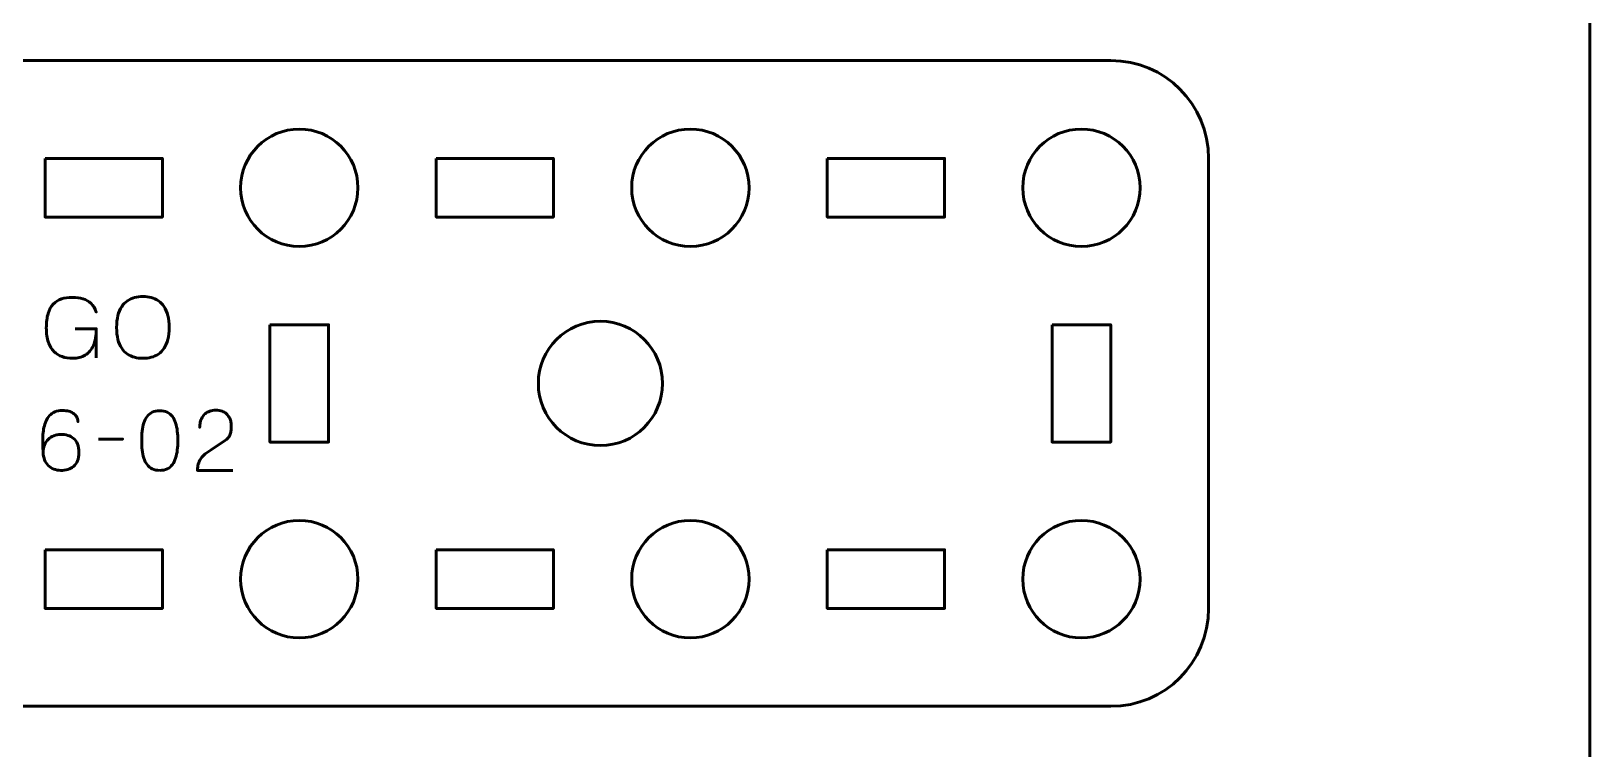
# Model space of a CAD drawing. Header units: centimetres. Extents: x -18.1 to -2.9, y -25.3 to -4.3.
# Drawn here: x -10.87 to -2.9, y -20.72 to -17.05 of the extents above; entities that cross this region are included whole.
import ezdxf

# ---------------------------------------------------------------- set-up
doc = ezdxf.new("R2010")
doc.units = ezdxf.units.CM
doc.header["$MEASUREMENT"] = 0
doc.layers.add('Layer 1', color=7, linetype='Continuous')

msp = doc.modelspace()

# ---------------------------------------------------------------- linework, layer by layer
at = {"layer": 'Layer 1', "color": 22, "lineweight": 53}
msp.add_open_spline([(-18.10003, -24.8499), (-18.10003, -24.8499), (-18.10003, -4.84994), (-18.10003, -4.84994), (-18.10003, -4.84994), (-18.10003, -4.57297), (-17.87694, -4.34998), (-17.59994, -4.34998), (-17.59994, -4.34998), (-17.59994, -4.34998), (-3.40007, -4.34998), (-3.40007, -4.34998), (-3.40007, -4.34998), (-3.12293, -4.34998), (-2.89997, -4.57297), (-2.89997, -4.84994), (-2.89997, -4.84994), (-2.89997, -4.84994), (-2.89997, -24.8499), (-2.89997, -24.8499), (-2.89997, -24.8499), (-2.89997, -25.1269), (-3.12293, -25.34999), (-3.40007, -25.34999), (-3.40007, -25.34999), (-3.40007, -25.34999), (-17.59994, -25.34999), (-17.59994, -25.34999), (-17.59994, -25.34999), (-17.87694, -25.34999), (-18.10003, -25.1269), (-18.10003, -24.8499)], degree=3, knots=[0, 0, 0, 0, 0.125, 0.125, 0.125, 0.125, 0.25, 0.25, 0.25, 0.25, 0.375, 0.375, 0.375, 0.375, 0.5, 0.5, 0.5, 0.5, 0.625, 0.625, 0.625, 0.625, 0.75, 0.75, 0.75, 0.75, 0.875, 0.875, 0.875, 0.875, 1, 1, 1, 1], dxfattribs=at)
at = {"layer": 'Layer 1', "color": 2, "lineweight": 53}
msp.add_open_spline([(-15.64991, -17.19996), (-15.64991, -17.19996), (-5.34995, -17.19996), (-5.34995, -17.19996), (-5.34995, -17.19996), (-5.07298, -17.19996), (-4.84999, -17.42306), (-4.84999, -17.70006), (-4.84999, -17.70006), (-4.84999, -17.70006), (-4.84999, -19.99998), (-4.84999, -19.99998), (-4.84999, -19.99998), (-4.84999, -20.27699), (-5.07298, -20.49994), (-5.34995, -20.49994), (-5.34995, -20.49994), (-5.34995, -20.49994), (-15.64991, -20.49994), (-15.64991, -20.49994), (-15.64991, -20.49994), (-15.9269, -20.49994), (-16.14999, -20.27699), (-16.14999, -19.99998), (-16.14999, -19.99998), (-16.14999, -19.99998), (-16.14999, -17.70006), (-16.14999, -17.70006), (-16.14999, -17.70006), (-16.14999, -17.42306), (-15.9269, -17.19996), (-15.64991, -17.19996)], degree=3, knots=[0, 0, 0, 0, 0.125, 0.125, 0.125, 0.125, 0.25, 0.25, 0.25, 0.25, 0.375, 0.375, 0.375, 0.375, 0.5, 0.5, 0.5, 0.5, 0.625, 0.625, 0.625, 0.625, 0.75, 0.75, 0.75, 0.75, 0.875, 0.875, 0.875, 0.875, 1, 1, 1, 1], dxfattribs=at)
at = {"layer": 'Layer 1', "color": 250, "lineweight": 53}
for points in [[(-9.19999, -17.84999), (-9.19999, -18.01576), (-9.33431, -18.14999), (-9.49998, -18.14999), (-9.49998, -18.14999), (-9.66561, -18.14999), (-9.79998, -18.01576), (-9.79998, -17.84999), (-9.79998, -17.84999), (-9.79998, -17.68433), (-9.66561, -17.54999), (-9.49998, -17.54999), (-9.49998, -17.54999), (-9.33431, -17.54999), (-9.19999, -17.68433), (-9.19999, -17.84999)], [(-7.20002, -17.84999), (-7.20002, -18.01576), (-7.33425, -18.14999), (-7.50002, -18.14999), (-7.50002, -18.14999), (-7.66569, -18.14999), (-7.80002, -18.01576), (-7.80002, -17.84999), (-7.80002, -17.84999), (-7.80002, -17.68433), (-7.66569, -17.54999), (-7.50002, -17.54999), (-7.50002, -17.54999), (-7.33425, -17.54999), (-7.20002, -17.68433), (-7.20002, -17.84999)], [(-5.20002, -17.84999), (-5.20002, -18.01576), (-5.33425, -18.14999), (-5.50002, -18.14999), (-5.50002, -18.14999), (-5.66569, -18.14999), (-5.80002, -18.01576), (-5.80002, -17.84999), (-5.80002, -17.84999), (-5.80002, -17.68433), (-5.66569, -17.54999), (-5.50002, -17.54999), (-5.50002, -17.54999), (-5.33425, -17.54999), (-5.20002, -17.68433), (-5.20002, -17.84999)], [(-10.8, -17.70006), (-10.8, -17.70006), (-10.2, -17.70006), (-10.2, -17.70006), (-10.2, -17.70006), (-10.2, -17.70006), (-10.2, -18.00006), (-10.2, -18.00006), (-10.2, -18.00006), (-10.2, -18.00006), (-10.8, -18.00006), (-10.8, -18.00006), (-10.8, -18.00006), (-10.8, -18.00006), (-10.8, -17.70006), (-10.8, -17.70006)], [(-8.79994, -17.70006), (-8.79994, -17.70006), (-8.19993, -17.70006), (-8.19993, -17.70006), (-8.19993, -17.70006), (-8.19993, -17.70006), (-8.19993, -18.00006), (-8.19993, -18.00006), (-8.19993, -18.00006), (-8.19993, -18.00006), (-8.79994, -18.00006), (-8.79994, -18.00006), (-8.79994, -18.00006), (-8.79994, -18.00006), (-8.79994, -17.70006), (-8.79994, -17.70006)], [(-6.79994, -17.70006), (-6.79994, -17.70006), (-6.19993, -17.70006), (-6.19993, -17.70006), (-6.19993, -17.70006), (-6.19993, -17.70006), (-6.19993, -18.00006), (-6.19993, -18.00006), (-6.19993, -18.00006), (-6.19993, -18.00006), (-6.79994, -18.00006), (-6.79994, -18.00006), (-6.79994, -18.00006), (-6.79994, -18.00006), (-6.79994, -17.70006), (-6.79994, -17.70006)], [(-9.65005, -18.55001), (-9.65005, -18.55001), (-9.35005, -18.55001), (-9.35005, -18.55001), (-9.35005, -18.55001), (-9.35005, -18.55001), (-9.35005, -19.15), (-9.35005, -19.15), (-9.35005, -19.15), (-9.35005, -19.15), (-9.65005, -19.15), (-9.65005, -19.15), (-9.65005, -19.15), (-9.65005, -19.15), (-9.65005, -18.55001), (-9.65005, -18.55001)], [(-7.95997, -18.53245), (-7.78465, -18.53245), (-7.64247, -18.67463), (-7.64247, -18.84995), (-7.64247, -18.84995), (-7.64247, -19.02527), (-7.78465, -19.16745), (-7.95997, -19.16745), (-7.95997, -19.16745), (-8.13529, -19.16745), (-8.27747, -19.02527), (-8.27747, -18.84995), (-8.27747, -18.84995), (-8.27747, -18.67463), (-8.13529, -18.53245), (-7.95997, -18.53245)], [(-5.64998, -18.55001), (-5.64998, -18.55001), (-5.34998, -18.55001), (-5.34998, -18.55001), (-5.34998, -18.55001), (-5.34998, -18.55001), (-5.34998, -19.15), (-5.34998, -19.15), (-5.34998, -19.15), (-5.34998, -19.15), (-5.64998, -19.15), (-5.64998, -19.15), (-5.64998, -19.15), (-5.64998, -19.15), (-5.64998, -18.55001), (-5.64998, -18.55001)], [(-9.19999, -19.85005), (-9.19999, -20.01568), (-9.33431, -20.15006), (-9.49998, -20.15006), (-9.49998, -20.15006), (-9.66561, -20.15006), (-9.79998, -20.01568), (-9.79998, -19.85005), (-9.79998, -19.85005), (-9.79998, -19.68428), (-9.66561, -19.55005), (-9.49998, -19.55005), (-9.49998, -19.55005), (-9.33431, -19.55005), (-9.19999, -19.68428), (-9.19999, -19.85005)], [(-7.20002, -19.85005), (-7.20002, -20.01568), (-7.33425, -20.15006), (-7.50002, -20.15006), (-7.50002, -20.15006), (-7.66569, -20.15006), (-7.80002, -20.01568), (-7.80002, -19.85005), (-7.80002, -19.85005), (-7.80002, -19.68428), (-7.66569, -19.55005), (-7.50002, -19.55005), (-7.50002, -19.55005), (-7.33425, -19.55005), (-7.20002, -19.68428), (-7.20002, -19.85005)], [(-5.20002, -19.85005), (-5.20002, -20.01568), (-5.33425, -20.15006), (-5.50002, -20.15006), (-5.50002, -20.15006), (-5.66569, -20.15006), (-5.80002, -20.01568), (-5.80002, -19.85005), (-5.80002, -19.85005), (-5.80002, -19.68428), (-5.66569, -19.55005), (-5.50002, -19.55005), (-5.50002, -19.55005), (-5.33425, -19.55005), (-5.20002, -19.68428), (-5.20002, -19.85005)], [(-10.8, -19.69998), (-10.8, -19.69998), (-10.2, -19.69998), (-10.2, -19.69998), (-10.2, -19.69998), (-10.2, -19.69998), (-10.2, -19.99998), (-10.2, -19.99998), (-10.2, -19.99998), (-10.2, -19.99998), (-10.8, -19.99998), (-10.8, -19.99998), (-10.8, -19.99998), (-10.8, -19.99998), (-10.8, -19.69998), (-10.8, -19.69998)], [(-8.79994, -19.69998), (-8.79994, -19.69998), (-8.19993, -19.69998), (-8.19993, -19.69998), (-8.19993, -19.69998), (-8.19993, -19.69998), (-8.19993, -19.99998), (-8.19993, -19.99998), (-8.19993, -19.99998), (-8.19993, -19.99998), (-8.79994, -19.99998), (-8.79994, -19.99998), (-8.79994, -19.99998), (-8.79994, -19.99998), (-8.79994, -19.69998), (-8.79994, -19.69998)], [(-6.79994, -19.69998), (-6.79994, -19.69998), (-6.19993, -19.69998), (-6.19993, -19.69998), (-6.19993, -19.69998), (-6.19993, -19.69998), (-6.19993, -19.99998), (-6.19993, -19.99998), (-6.19993, -19.99998), (-6.19993, -19.99998), (-6.79994, -19.99998), (-6.79994, -19.99998), (-6.79994, -19.99998), (-6.79994, -19.99998), (-6.79994, -19.69998), (-6.79994, -19.69998)]]:
    msp.add_open_spline(points, degree=3, knots=[0, 0, 0, 0, 0.25, 0.25, 0.25, 0.25, 0.5, 0.5, 0.5, 0.5, 0.75, 0.75, 0.75, 0.75, 1, 1, 1, 1], dxfattribs=at)
at = {"layer": 'Layer 1', "color": 30, "lineweight": 53}
for points, knots in [([(-10.64689, -18.57079), (-10.64689, -18.57079), (-10.5381, -18.57079), (-10.5381, -18.57079), (-10.5381, -18.57079), (-10.53824, -18.60544), (-10.54318, -18.63387), (-10.55306, -18.65602), (-10.55306, -18.65602), (-10.56293, -18.67825), (-10.5769, -18.69462), (-10.59511, -18.70527), (-10.59511, -18.70527), (-10.61331, -18.71586), (-10.6349, -18.72115), (-10.66002, -18.72108), (-10.66002, -18.72108), (-10.67886, -18.72115), (-10.69635, -18.71854), (-10.71251, -18.7131), (-10.71251, -18.7131), (-10.72867, -18.70774), (-10.74285, -18.69899), (-10.75499, -18.68693), (-10.75499, -18.68693), (-10.76712, -18.67486), (-10.77665, -18.65892), (-10.78342, -18.63909), (-10.78342, -18.63909), (-10.79019, -18.61927), (-10.79365, -18.59492), (-10.79379, -18.56614), (-10.79379, -18.56614), (-10.79372, -18.53721), (-10.79069, -18.5128), (-10.78469, -18.49276), (-10.78469, -18.49276), (-10.77862, -18.47279), (-10.76987, -18.45671), (-10.7583, -18.4445), (-10.7583, -18.4445), (-10.7468, -18.43237), (-10.73276, -18.42355), (-10.71625, -18.41804), (-10.71625, -18.41804), (-10.69974, -18.41254), (-10.68104, -18.40986), (-10.66002, -18.40993), (-10.66002, -18.40993), (-10.64005, -18.40986), (-10.62213, -18.41233), (-10.60618, -18.41734), (-10.60618, -18.41734), (-10.59024, -18.42235), (-10.57655, -18.43039), (-10.56512, -18.44147), (-10.56512, -18.44147), (-10.55362, -18.45254), (-10.54466, -18.46715), (-10.5381, -18.48528), (-10.5381, -18.48528), (-10.54466, -18.46715), (-10.55362, -18.45254), (-10.56512, -18.44147), (-10.56512, -18.44147), (-10.57655, -18.43039), (-10.59024, -18.42235), (-10.60618, -18.41734), (-10.60618, -18.41734), (-10.62213, -18.41233), (-10.64005, -18.40986), (-10.66002, -18.40993), (-10.66002, -18.40993), (-10.68104, -18.40986), (-10.69974, -18.41254), (-10.71625, -18.41804), (-10.71625, -18.41804), (-10.73276, -18.42355), (-10.7468, -18.43237), (-10.7583, -18.4445), (-10.7583, -18.4445), (-10.76987, -18.45671), (-10.77862, -18.47279), (-10.78469, -18.49276), (-10.78469, -18.49276), (-10.79069, -18.5128), (-10.79372, -18.53721), (-10.79379, -18.56614), (-10.79379, -18.56614), (-10.79365, -18.59492), (-10.79019, -18.61927), (-10.78342, -18.63909), (-10.78342, -18.63909), (-10.77665, -18.65892), (-10.76712, -18.67486), (-10.75499, -18.68693), (-10.75499, -18.68693), (-10.74285, -18.69899), (-10.72867, -18.70774), (-10.71251, -18.7131), (-10.71251, -18.7131), (-10.69635, -18.71854), (-10.67886, -18.72115), (-10.66002, -18.72108), (-10.66002, -18.72108), (-10.6349, -18.72115), (-10.61331, -18.71586), (-10.59511, -18.70527), (-10.59511, -18.70527), (-10.5769, -18.69462), (-10.56293, -18.67825), (-10.55306, -18.65602), (-10.55306, -18.65602), (-10.54318, -18.63387), (-10.53824, -18.60544), (-10.5381, -18.57079), (-10.5381, -18.57079), (-10.5381, -18.57079), (-10.64689, -18.57079), (-10.64689, -18.57079)], [0, 0, 0, 0, 0.0333333, 0.0333333, 0.0333333, 0.0333333, 0.0666667, 0.0666667, 0.0666667, 0.0666667, 0.1, 0.1, 0.1, 0.1, 0.1333333, 0.1333333, 0.1333333, 0.1333333, 0.1666667, 0.1666667, 0.1666667, 0.1666667, 0.2, 0.2, 0.2, 0.2, 0.2333333, 0.2333333, 0.2333333, 0.2333333, 0.2666667, 0.2666667, 0.2666667, 0.2666667, 0.3, 0.3, 0.3, 0.3, 0.3333333, 0.3333333, 0.3333333, 0.3333333, 0.3666667, 0.3666667, 0.3666667, 0.3666667, 0.4, 0.4, 0.4, 0.4, 0.4333333, 0.4333333, 0.4333333, 0.4333333, 0.4666667, 0.4666667, 0.4666667, 0.4666667, 0.5, 0.5, 0.5, 0.5, 0.5333333, 0.5333333, 0.5333333, 0.5333333, 0.5666667, 0.5666667, 0.5666667, 0.5666667, 0.6, 0.6, 0.6, 0.6, 0.6333333, 0.6333333, 0.6333333, 0.6333333, 0.6666667, 0.6666667, 0.6666667, 0.6666667, 0.7, 0.7, 0.7, 0.7, 0.7333333, 0.7333333, 0.7333333, 0.7333333, 0.7666667, 0.7666667, 0.7666667, 0.7666667, 0.8, 0.8, 0.8, 0.8, 0.8333333, 0.8333333, 0.8333333, 0.8333333, 0.8666667, 0.8666667, 0.8666667, 0.8666667, 0.9, 0.9, 0.9, 0.9, 0.9333333, 0.9333333, 0.9333333, 0.9333333, 0.9666667, 0.9666667, 0.9666667, 0.9666667, 1, 1, 1, 1]), ([(-10.29976, -18.7215), (-10.28487, -18.72157), (-10.27076, -18.71981), (-10.25729, -18.71635), (-10.25729, -18.71635), (-10.24388, -18.71282), (-10.23161, -18.70732), (-10.22039, -18.6997), (-10.22039, -18.6997), (-10.20917, -18.69215), (-10.19943, -18.6822), (-10.19118, -18.66992), (-10.19118, -18.66992), (-10.18292, -18.65765), (-10.17657, -18.64276), (-10.17206, -18.62526), (-10.17206, -18.62526), (-10.16747, -18.60777), (-10.16521, -18.58737), (-10.16514, -18.56402), (-10.16514, -18.56402), (-10.16521, -18.54067), (-10.16747, -18.52028), (-10.17206, -18.50271), (-10.17206, -18.50271), (-10.17657, -18.48514), (-10.18292, -18.47018), (-10.19118, -18.45784), (-10.19118, -18.45784), (-10.19943, -18.44549), (-10.20917, -18.43547), (-10.22039, -18.42778), (-10.22039, -18.42778), (-10.23161, -18.42009), (-10.24388, -18.41452), (-10.25729, -18.41092), (-10.25729, -18.41092), (-10.27076, -18.40739), (-10.28487, -18.40563), (-10.29976, -18.4057), (-10.29976, -18.4057), (-10.31465, -18.40563), (-10.32876, -18.40739), (-10.34224, -18.41092), (-10.34224, -18.41092), (-10.35564, -18.41452), (-10.36792, -18.42009), (-10.37914, -18.42778), (-10.37914, -18.42778), (-10.39035, -18.43547), (-10.40009, -18.44549), (-10.40835, -18.45784), (-10.40835, -18.45784), (-10.4166, -18.47018), (-10.42295, -18.48514), (-10.42747, -18.50271), (-10.42747, -18.50271), (-10.43205, -18.52028), (-10.43431, -18.54067), (-10.43438, -18.56402), (-10.43438, -18.56402), (-10.43431, -18.58737), (-10.43205, -18.60777), (-10.42747, -18.62526), (-10.42747, -18.62526), (-10.42295, -18.64276), (-10.4166, -18.65765), (-10.40835, -18.66992), (-10.40835, -18.66992), (-10.40009, -18.6822), (-10.39035, -18.69215), (-10.37914, -18.6997), (-10.37914, -18.6997), (-10.36792, -18.70732), (-10.35564, -18.71282), (-10.34224, -18.71635), (-10.34224, -18.71635), (-10.32876, -18.71981), (-10.31465, -18.72157), (-10.29976, -18.7215)], [0, 0, 0, 0, 0.05, 0.05, 0.05, 0.05, 0.1, 0.1, 0.1, 0.1, 0.15, 0.15, 0.15, 0.15, 0.2, 0.2, 0.2, 0.2, 0.25, 0.25, 0.25, 0.25, 0.3, 0.3, 0.3, 0.3, 0.35, 0.35, 0.35, 0.35, 0.4, 0.4, 0.4, 0.4, 0.45, 0.45, 0.45, 0.45, 0.5, 0.5, 0.5, 0.5, 0.55, 0.55, 0.55, 0.55, 0.6, 0.6, 0.6, 0.6, 0.65, 0.65, 0.65, 0.65, 0.7, 0.7, 0.7, 0.7, 0.75, 0.75, 0.75, 0.75, 0.8, 0.8, 0.8, 0.8, 0.85, 0.85, 0.85, 0.85, 0.9, 0.9, 0.9, 0.9, 0.95, 0.95, 0.95, 0.95, 1, 1, 1, 1]), ([(-10.29976, -18.7215), (-10.28487, -18.72157), (-10.27076, -18.71981), (-10.25729, -18.71635), (-10.25729, -18.71635), (-10.24388, -18.71282), (-10.23161, -18.70732), (-10.22039, -18.6997), (-10.22039, -18.6997), (-10.20917, -18.69215), (-10.19943, -18.6822), (-10.19118, -18.66992), (-10.19118, -18.66992), (-10.18292, -18.65765), (-10.17657, -18.64276), (-10.17206, -18.62526), (-10.17206, -18.62526), (-10.16747, -18.60777), (-10.16521, -18.58737), (-10.16514, -18.56402), (-10.16514, -18.56402), (-10.16521, -18.54067), (-10.16747, -18.52028), (-10.17206, -18.50271), (-10.17206, -18.50271), (-10.17657, -18.48514), (-10.18292, -18.47018), (-10.19118, -18.45784), (-10.19118, -18.45784), (-10.19943, -18.44549), (-10.20917, -18.43547), (-10.22039, -18.42778), (-10.22039, -18.42778), (-10.23161, -18.42009), (-10.24388, -18.41452), (-10.25729, -18.41092), (-10.25729, -18.41092), (-10.27076, -18.40739), (-10.28487, -18.40563), (-10.29976, -18.4057), (-10.29976, -18.4057), (-10.31465, -18.40563), (-10.32876, -18.40739), (-10.34224, -18.41092), (-10.34224, -18.41092), (-10.35564, -18.41452), (-10.36792, -18.42009), (-10.37914, -18.42778), (-10.37914, -18.42778), (-10.39035, -18.43547), (-10.40009, -18.44549), (-10.40835, -18.45784), (-10.40835, -18.45784), (-10.4166, -18.47018), (-10.42295, -18.48514), (-10.42747, -18.50271), (-10.42747, -18.50271), (-10.43205, -18.52028), (-10.43431, -18.54067), (-10.43438, -18.56402), (-10.43438, -18.56402), (-10.43431, -18.58737), (-10.43205, -18.60777), (-10.42747, -18.62526), (-10.42747, -18.62526), (-10.42295, -18.64276), (-10.4166, -18.65765), (-10.40835, -18.66992), (-10.40835, -18.66992), (-10.40009, -18.6822), (-10.39035, -18.69215), (-10.37914, -18.6997), (-10.37914, -18.6997), (-10.36792, -18.70732), (-10.35564, -18.71282), (-10.34224, -18.71635), (-10.34224, -18.71635), (-10.32876, -18.71981), (-10.31465, -18.72157), (-10.29976, -18.7215)], [0, 0, 0, 0, 0.05, 0.05, 0.05, 0.05, 0.1, 0.1, 0.1, 0.1, 0.15, 0.15, 0.15, 0.15, 0.2, 0.2, 0.2, 0.2, 0.25, 0.25, 0.25, 0.25, 0.3, 0.3, 0.3, 0.3, 0.35, 0.35, 0.35, 0.35, 0.4, 0.4, 0.4, 0.4, 0.45, 0.45, 0.45, 0.45, 0.5, 0.5, 0.5, 0.5, 0.55, 0.55, 0.55, 0.55, 0.6, 0.6, 0.6, 0.6, 0.65, 0.65, 0.65, 0.65, 0.7, 0.7, 0.7, 0.7, 0.75, 0.75, 0.75, 0.75, 0.8, 0.8, 0.8, 0.8, 0.85, 0.85, 0.85, 0.85, 0.9, 0.9, 0.9, 0.9, 0.95, 0.95, 0.95, 0.95, 1, 1, 1, 1]), ([(-10.5381, -18.71896), (-10.5381, -18.71896), (-10.5381, -18.57079), (-10.5381, -18.57079), (-10.5381, -18.57079), (-10.5381, -18.57079), (-10.5381, -18.71896), (-10.5381, -18.71896)], [0, 0, 0, 0, 0.5, 0.5, 0.5, 0.5, 1, 1, 1, 1]), ([(-10.81008, -19.20241), (-10.81001, -19.18858), (-10.80776, -19.17609), (-10.80324, -19.1648), (-10.80324, -19.1648), (-10.7988, -19.15358), (-10.79252, -19.14392), (-10.7844, -19.1358), (-10.7844, -19.1358), (-10.77636, -19.12776), (-10.76683, -19.12155), (-10.75597, -19.11718), (-10.75597, -19.11718), (-10.7451, -19.1128), (-10.73318, -19.11062), (-10.72034, -19.11054), (-10.72034, -19.11054), (-10.70743, -19.11047), (-10.69536, -19.1121), (-10.68414, -19.11534), (-10.68414, -19.11534), (-10.67292, -19.11852), (-10.66312, -19.12374), (-10.65458, -19.13094), (-10.65458, -19.13094), (-10.64604, -19.13806), (-10.63934, -19.14752), (-10.63454, -19.1593), (-10.63454, -19.1593), (-10.62975, -19.17108), (-10.62728, -19.1854), (-10.62721, -19.20241), (-10.62721, -19.20241), (-10.62728, -19.21941), (-10.62975, -19.23373), (-10.63454, -19.24552), (-10.63454, -19.24552), (-10.63934, -19.2573), (-10.64604, -19.26675), (-10.65458, -19.27388), (-10.65458, -19.27388), (-10.66312, -19.28108), (-10.67292, -19.2863), (-10.68414, -19.28947), (-10.68414, -19.28947), (-10.69536, -19.29272), (-10.70743, -19.29434), (-10.72034, -19.29427), (-10.72034, -19.29427), (-10.73318, -19.2942), (-10.74496, -19.29201), (-10.75576, -19.28764), (-10.75576, -19.28764), (-10.76648, -19.28326), (-10.77579, -19.27705), (-10.78377, -19.26894), (-10.78377, -19.26894), (-10.79174, -19.2609), (-10.79802, -19.25123), (-10.80253, -19.23994), (-10.80253, -19.23994), (-10.80712, -19.22872), (-10.80959, -19.21624), (-10.81008, -19.20241), (-10.81008, -19.20241), (-10.81037, -19.19542), (-10.81072, -19.1871), (-10.81121, -19.17743), (-10.81121, -19.17743), (-10.81171, -19.16769), (-10.81199, -19.15711), (-10.81206, -19.14575), (-10.81206, -19.14575), (-10.81213, -19.13432), (-10.81178, -19.12254), (-10.81086, -19.11047), (-10.81086, -19.11047), (-10.81001, -19.09834), (-10.80832, -19.08641), (-10.80585, -19.07463), (-10.80585, -19.07463), (-10.80338, -19.06292), (-10.79985, -19.05184), (-10.7952, -19.04147), (-10.7952, -19.04147), (-10.79054, -19.0311), (-10.78454, -19.02193), (-10.77713, -19.01395), (-10.77713, -19.01395), (-10.76966, -19.00598), (-10.76055, -18.9997), (-10.74976, -18.99512), (-10.74976, -18.99512), (-10.73896, -18.9906), (-10.72619, -18.98827), (-10.71145, -18.9882), (-10.71145, -18.9882), (-10.69861, -18.98827), (-10.68774, -18.98954), (-10.67871, -18.99201), (-10.67871, -18.99201), (-10.66968, -18.99448), (-10.66227, -18.9978), (-10.65634, -19.00189), (-10.65634, -19.00189), (-10.65049, -19.00605), (-10.64583, -19.01057), (-10.64245, -19.01558), (-10.64245, -19.01558), (-10.63906, -19.02052), (-10.63652, -19.02553), (-10.63497, -19.03054), (-10.63497, -19.03054), (-10.63334, -19.03554), (-10.63229, -19.0402), (-10.63186, -19.04451), (-10.63186, -19.04451), (-10.63229, -19.0402), (-10.63334, -19.03554), (-10.63497, -19.03054), (-10.63497, -19.03054), (-10.63652, -19.02553), (-10.63906, -19.02052), (-10.64245, -19.01558), (-10.64245, -19.01558), (-10.64583, -19.01057), (-10.65049, -19.00605), (-10.65634, -19.00189), (-10.65634, -19.00189), (-10.66227, -18.9978), (-10.66968, -18.99448), (-10.67871, -18.99201), (-10.67871, -18.99201), (-10.68774, -18.98954), (-10.69861, -18.98827), (-10.71145, -18.9882), (-10.71145, -18.9882), (-10.72619, -18.98827), (-10.73896, -18.9906), (-10.74976, -18.99512), (-10.74976, -18.99512), (-10.76055, -18.9997), (-10.76966, -19.00598), (-10.77713, -19.01395), (-10.77713, -19.01395), (-10.78454, -19.02193), (-10.79054, -19.0311), (-10.7952, -19.04147), (-10.7952, -19.04147), (-10.79985, -19.05184), (-10.80338, -19.06292), (-10.80585, -19.07463), (-10.80585, -19.07463), (-10.80832, -19.08641), (-10.81001, -19.09834), (-10.81086, -19.11047), (-10.81086, -19.11047), (-10.81178, -19.12254), (-10.81213, -19.13432), (-10.81206, -19.14575), (-10.81206, -19.14575), (-10.81199, -19.15711), (-10.81171, -19.16769), (-10.81121, -19.17743), (-10.81121, -19.17743), (-10.81072, -19.1871), (-10.81037, -19.19542), (-10.81008, -19.20241), (-10.81008, -19.20241), (-10.80959, -19.21624), (-10.80712, -19.22872), (-10.80253, -19.23994), (-10.80253, -19.23994), (-10.79802, -19.25123), (-10.79174, -19.2609), (-10.78377, -19.26894), (-10.78377, -19.26894), (-10.77579, -19.27705), (-10.76648, -19.28326), (-10.75576, -19.28764), (-10.75576, -19.28764), (-10.74496, -19.29201), (-10.73318, -19.2942), (-10.72034, -19.29427), (-10.72034, -19.29427), (-10.70743, -19.29434), (-10.69536, -19.29272), (-10.68414, -19.28947), (-10.68414, -19.28947), (-10.67292, -19.2863), (-10.66312, -19.28108), (-10.65458, -19.27388), (-10.65458, -19.27388), (-10.64604, -19.26675), (-10.63934, -19.2573), (-10.63454, -19.24552), (-10.63454, -19.24552), (-10.62975, -19.23373), (-10.62728, -19.21941), (-10.62721, -19.20241), (-10.62721, -19.20241), (-10.62728, -19.1854), (-10.62975, -19.17108), (-10.63454, -19.1593), (-10.63454, -19.1593), (-10.63934, -19.14752), (-10.64604, -19.13806), (-10.65458, -19.13094), (-10.65458, -19.13094), (-10.66312, -19.12374), (-10.67292, -19.11852), (-10.68414, -19.11534), (-10.68414, -19.11534), (-10.69536, -19.1121), (-10.70743, -19.11047), (-10.72034, -19.11054), (-10.72034, -19.11054), (-10.73318, -19.11062), (-10.7451, -19.1128), (-10.75597, -19.11718), (-10.75597, -19.11718), (-10.76683, -19.12155), (-10.77636, -19.12776), (-10.7844, -19.1358), (-10.7844, -19.1358), (-10.79252, -19.14392), (-10.7988, -19.15358), (-10.80324, -19.1648), (-10.80324, -19.1648), (-10.80776, -19.17609), (-10.81001, -19.18858), (-10.81008, -19.20241)], [0, 0, 0, 0, 0.0172414, 0.0172414, 0.0172414, 0.0172414, 0.0344828, 0.0344828, 0.0344828, 0.0344828, 0.0517241, 0.0517241, 0.0517241, 0.0517241, 0.0689655, 0.0689655, 0.0689655, 0.0689655, 0.0862069, 0.0862069, 0.0862069, 0.0862069, 0.1034483, 0.1034483, 0.1034483, 0.1034483, 0.1206897, 0.1206897, 0.1206897, 0.1206897, 0.137931, 0.137931, 0.137931, 0.137931, 0.1551724, 0.1551724, 0.1551724, 0.1551724, 0.1724138, 0.1724138, 0.1724138, 0.1724138, 0.1896552, 0.1896552, 0.1896552, 0.1896552, 0.2068966, 0.2068966, 0.2068966, 0.2068966, 0.2241379, 0.2241379, 0.2241379, 0.2241379, 0.2413793, 0.2413793, 0.2413793, 0.2413793, 0.2586207, 0.2586207, 0.2586207, 0.2586207, 0.2758621, 0.2758621, 0.2758621, 0.2758621, 0.2931034, 0.2931034, 0.2931034, 0.2931034, 0.3103448, 0.3103448, 0.3103448, 0.3103448, 0.3275862, 0.3275862, 0.3275862, 0.3275862, 0.3448276, 0.3448276, 0.3448276, 0.3448276, 0.362069, 0.362069, 0.362069, 0.362069, 0.3793103, 0.3793103, 0.3793103, 0.3793103, 0.3965517, 0.3965517, 0.3965517, 0.3965517, 0.4137931, 0.4137931, 0.4137931, 0.4137931, 0.4310345, 0.4310345, 0.4310345, 0.4310345, 0.4482759, 0.4482759, 0.4482759, 0.4482759, 0.4655172, 0.4655172, 0.4655172, 0.4655172, 0.4827586, 0.4827586, 0.4827586, 0.4827586, 0.5, 0.5, 0.5, 0.5, 0.5172414, 0.5172414, 0.5172414, 0.5172414, 0.5344828, 0.5344828, 0.5344828, 0.5344828, 0.5517241, 0.5517241, 0.5517241, 0.5517241, 0.5689655, 0.5689655, 0.5689655, 0.5689655, 0.5862069, 0.5862069, 0.5862069, 0.5862069, 0.6034483, 0.6034483, 0.6034483, 0.6034483, 0.6206897, 0.6206897, 0.6206897, 0.6206897, 0.637931, 0.637931, 0.637931, 0.637931, 0.6551724, 0.6551724, 0.6551724, 0.6551724, 0.6724138, 0.6724138, 0.6724138, 0.6724138, 0.6896552, 0.6896552, 0.6896552, 0.6896552, 0.7068966, 0.7068966, 0.7068966, 0.7068966, 0.7241379, 0.7241379, 0.7241379, 0.7241379, 0.7413793, 0.7413793, 0.7413793, 0.7413793, 0.7586207, 0.7586207, 0.7586207, 0.7586207, 0.7758621, 0.7758621, 0.7758621, 0.7758621, 0.7931034, 0.7931034, 0.7931034, 0.7931034, 0.8103448, 0.8103448, 0.8103448, 0.8103448, 0.8275862, 0.8275862, 0.8275862, 0.8275862, 0.8448276, 0.8448276, 0.8448276, 0.8448276, 0.862069, 0.862069, 0.862069, 0.862069, 0.8793103, 0.8793103, 0.8793103, 0.8793103, 0.8965517, 0.8965517, 0.8965517, 0.8965517, 0.9137931, 0.9137931, 0.9137931, 0.9137931, 0.9310345, 0.9310345, 0.9310345, 0.9310345, 0.9482759, 0.9482759, 0.9482759, 0.9482759, 0.9655172, 0.9655172, 0.9655172, 0.9655172, 0.9827586, 0.9827586, 0.9827586, 0.9827586, 1, 1, 1, 1]), ([(-10.21361, -19.29427), (-10.1988, -19.2942), (-10.18603, -19.29159), (-10.17537, -19.28651), (-10.17537, -19.28651), (-10.16479, -19.28143), (-10.15597, -19.27416), (-10.14892, -19.26492), (-10.14892, -19.26492), (-10.14193, -19.25561), (-10.13643, -19.2446), (-10.13234, -19.2319), (-10.13234, -19.2319), (-10.12831, -19.2192), (-10.12542, -19.2053), (-10.1238, -19.19006), (-10.1238, -19.19006), (-10.1221, -19.17482), (-10.12126, -19.1588), (-10.12133, -19.14187), (-10.12133, -19.14187), (-10.12126, -19.12501), (-10.1221, -19.10899), (-10.1238, -19.09382), (-10.1238, -19.09382), (-10.12542, -19.07865), (-10.12831, -19.06468), (-10.13234, -19.05198), (-10.13234, -19.05198), (-10.13643, -19.03935), (-10.14193, -19.02835), (-10.14892, -19.01896), (-10.14892, -19.01896), (-10.15597, -19.00965), (-10.16479, -19.00238), (-10.17537, -18.9973), (-10.17537, -18.9973), (-10.18603, -18.99215), (-10.1988, -18.98954), (-10.21361, -18.98947), (-10.21361, -18.98947), (-10.22843, -18.98954), (-10.2412, -18.99215), (-10.25186, -18.9973), (-10.25186, -18.9973), (-10.26244, -19.00238), (-10.27126, -19.00965), (-10.27831, -19.01896), (-10.27831, -19.01896), (-10.2853, -19.02835), (-10.2908, -19.03935), (-10.29489, -19.05198), (-10.29489, -19.05198), (-10.29892, -19.06468), (-10.30181, -19.07865), (-10.30343, -19.09382), (-10.30343, -19.09382), (-10.30512, -19.10899), (-10.30597, -19.12501), (-10.3059, -19.14187), (-10.3059, -19.14187), (-10.30597, -19.1588), (-10.30512, -19.17482), (-10.30343, -19.19006), (-10.30343, -19.19006), (-10.30181, -19.2053), (-10.29892, -19.2192), (-10.29489, -19.2319), (-10.29489, -19.2319), (-10.2908, -19.2446), (-10.2853, -19.25561), (-10.27831, -19.26492), (-10.27831, -19.26492), (-10.27126, -19.27416), (-10.26244, -19.28143), (-10.25186, -19.28651), (-10.25186, -19.28651), (-10.2412, -19.29159), (-10.22843, -19.2942), (-10.21361, -19.29427)], [0, 0, 0, 0, 0.05, 0.05, 0.05, 0.05, 0.1, 0.1, 0.1, 0.1, 0.15, 0.15, 0.15, 0.15, 0.2, 0.2, 0.2, 0.2, 0.25, 0.25, 0.25, 0.25, 0.3, 0.3, 0.3, 0.3, 0.35, 0.35, 0.35, 0.35, 0.4, 0.4, 0.4, 0.4, 0.45, 0.45, 0.45, 0.45, 0.5, 0.5, 0.5, 0.5, 0.55, 0.55, 0.55, 0.55, 0.6, 0.6, 0.6, 0.6, 0.65, 0.65, 0.65, 0.65, 0.7, 0.7, 0.7, 0.7, 0.75, 0.75, 0.75, 0.75, 0.8, 0.8, 0.8, 0.8, 0.85, 0.85, 0.85, 0.85, 0.9, 0.9, 0.9, 0.9, 0.95, 0.95, 0.95, 0.95, 1, 1, 1, 1]), ([(-10.21361, -19.29427), (-10.1988, -19.2942), (-10.18603, -19.29159), (-10.17537, -19.28651), (-10.17537, -19.28651), (-10.16479, -19.28143), (-10.15597, -19.27416), (-10.14892, -19.26492), (-10.14892, -19.26492), (-10.14193, -19.25561), (-10.13643, -19.2446), (-10.13234, -19.2319), (-10.13234, -19.2319), (-10.12831, -19.2192), (-10.12542, -19.2053), (-10.1238, -19.19006), (-10.1238, -19.19006), (-10.1221, -19.17482), (-10.12126, -19.1588), (-10.12133, -19.14187), (-10.12133, -19.14187), (-10.12126, -19.12501), (-10.1221, -19.10899), (-10.1238, -19.09382), (-10.1238, -19.09382), (-10.12542, -19.07865), (-10.12831, -19.06468), (-10.13234, -19.05198), (-10.13234, -19.05198), (-10.13643, -19.03935), (-10.14193, -19.02835), (-10.14892, -19.01896), (-10.14892, -19.01896), (-10.15597, -19.00965), (-10.16479, -19.00238), (-10.17537, -18.9973), (-10.17537, -18.9973), (-10.18603, -18.99215), (-10.1988, -18.98954), (-10.21361, -18.98947), (-10.21361, -18.98947), (-10.22843, -18.98954), (-10.2412, -18.99215), (-10.25186, -18.9973), (-10.25186, -18.9973), (-10.26244, -19.00238), (-10.27126, -19.00965), (-10.27831, -19.01896), (-10.27831, -19.01896), (-10.2853, -19.02835), (-10.2908, -19.03935), (-10.29489, -19.05198), (-10.29489, -19.05198), (-10.29892, -19.06468), (-10.30181, -19.07865), (-10.30343, -19.09382), (-10.30343, -19.09382), (-10.30512, -19.10899), (-10.30597, -19.12501), (-10.3059, -19.14187), (-10.3059, -19.14187), (-10.30597, -19.1588), (-10.30512, -19.17482), (-10.30343, -19.19006), (-10.30343, -19.19006), (-10.30181, -19.2053), (-10.29892, -19.2192), (-10.29489, -19.2319), (-10.29489, -19.2319), (-10.2908, -19.2446), (-10.2853, -19.25561), (-10.27831, -19.26492), (-10.27831, -19.26492), (-10.27126, -19.27416), (-10.26244, -19.28143), (-10.25186, -19.28651), (-10.25186, -19.28651), (-10.2412, -19.29159), (-10.22843, -19.2942), (-10.21361, -19.29427)], [0, 0, 0, 0, 0.05, 0.05, 0.05, 0.05, 0.1, 0.1, 0.1, 0.1, 0.15, 0.15, 0.15, 0.15, 0.2, 0.2, 0.2, 0.2, 0.25, 0.25, 0.25, 0.25, 0.3, 0.3, 0.3, 0.3, 0.35, 0.35, 0.35, 0.35, 0.4, 0.4, 0.4, 0.4, 0.45, 0.45, 0.45, 0.45, 0.5, 0.5, 0.5, 0.5, 0.55, 0.55, 0.55, 0.55, 0.6, 0.6, 0.6, 0.6, 0.65, 0.65, 0.65, 0.65, 0.7, 0.7, 0.7, 0.7, 0.75, 0.75, 0.75, 0.75, 0.8, 0.8, 0.8, 0.8, 0.85, 0.85, 0.85, 0.85, 0.9, 0.9, 0.9, 0.9, 0.95, 0.95, 0.95, 0.95, 1, 1, 1, 1]), ([(-9.83939, -19.29427), (-9.83939, -19.29427), (-10.021, -19.29427), (-10.021, -19.29427), (-10.021, -19.29427), (-10.02065, -19.28199), (-10.0191, -19.27113), (-10.01648, -19.26181), (-10.01648, -19.26181), (-10.0138, -19.2525), (-10.01021, -19.24432), (-10.00576, -19.23726), (-10.00576, -19.23726), (-10.00124, -19.23021), (-9.99609, -19.22393), (-9.99024, -19.21842), (-9.99024, -19.21842), (-9.98438, -19.21285), (-9.9781, -19.20777), (-9.97133, -19.20297), (-9.97133, -19.20297), (-9.96456, -19.19824), (-9.95757, -19.19352), (-9.9503, -19.18886), (-9.9503, -19.18886), (-9.9503, -19.18886), (-9.87791, -19.1406), (-9.87791, -19.1406), (-9.87791, -19.1406), (-9.87051, -19.13538), (-9.86472, -19.12967), (-9.86063, -19.12353), (-9.86063, -19.12353), (-9.85647, -19.11739), (-9.85357, -19.1109), (-9.85181, -19.10405), (-9.85181, -19.10405), (-9.85012, -19.09728), (-9.84906, -19.0903), (-9.84871, -19.08324), (-9.84871, -19.08324), (-9.84835, -19.07611), (-9.84821, -19.06899), (-9.84828, -19.06186), (-9.84828, -19.06186), (-9.84828, -19.05601), (-9.84906, -19.04973), (-9.85061, -19.04295), (-9.85061, -19.04295), (-9.85223, -19.03625), (-9.85477, -19.02955), (-9.85837, -19.02292), (-9.85837, -19.02292), (-9.86197, -19.01628), (-9.86677, -19.01022), (-9.87276, -19.00471), (-9.87276, -19.00471), (-9.87876, -18.99928), (-9.88617, -18.99491), (-9.89499, -18.99159), (-9.89499, -18.99159), (-9.90381, -18.98827), (-9.91418, -18.98658), (-9.92617, -18.98651), (-9.92617, -18.98651), (-9.93824, -18.98658), (-9.94889, -18.98827), (-9.95807, -18.99152), (-9.95807, -18.99152), (-9.96724, -18.99476), (-9.97507, -18.99928), (-9.98156, -19.00499), (-9.98156, -19.00499), (-9.98805, -19.01071), (-9.99327, -19.01734), (-9.99736, -19.02475), (-9.99736, -19.02475), (-10.00146, -19.03216), (-10.00442, -19.04006), (-10.00632, -19.04839), (-10.00632, -19.04839), (-10.00823, -19.05671), (-10.00915, -19.06518), (-10.00915, -19.07372), (-10.00915, -19.07372), (-10.00915, -19.06518), (-10.00823, -19.05671), (-10.00632, -19.04839), (-10.00632, -19.04839), (-10.00442, -19.04006), (-10.00146, -19.03216), (-9.99736, -19.02475), (-9.99736, -19.02475), (-9.99327, -19.01734), (-9.98805, -19.01071), (-9.98156, -19.00499), (-9.98156, -19.00499), (-9.97507, -18.99928), (-9.96724, -18.99476), (-9.95807, -18.99152), (-9.95807, -18.99152), (-9.94889, -18.98827), (-9.93824, -18.98658), (-9.92617, -18.98651), (-9.92617, -18.98651), (-9.91418, -18.98658), (-9.90381, -18.98827), (-9.89499, -18.99159), (-9.89499, -18.99159), (-9.88617, -18.99491), (-9.87876, -18.99928), (-9.87276, -19.00471), (-9.87276, -19.00471), (-9.86677, -19.01022), (-9.86197, -19.01628), (-9.85837, -19.02292), (-9.85837, -19.02292), (-9.85477, -19.02955), (-9.85223, -19.03625), (-9.85061, -19.04295), (-9.85061, -19.04295), (-9.84906, -19.04973), (-9.84828, -19.05601), (-9.84828, -19.06186), (-9.84828, -19.06186), (-9.84821, -19.06899), (-9.84835, -19.07611), (-9.84871, -19.08324), (-9.84871, -19.08324), (-9.84906, -19.0903), (-9.85012, -19.09728), (-9.85181, -19.10405), (-9.85181, -19.10405), (-9.85357, -19.1109), (-9.85647, -19.11739), (-9.86063, -19.12353), (-9.86063, -19.12353), (-9.86472, -19.12967), (-9.87051, -19.13538), (-9.87791, -19.1406), (-9.87791, -19.1406), (-9.87791, -19.1406), (-9.9503, -19.18886), (-9.9503, -19.18886), (-9.9503, -19.18886), (-9.95757, -19.19352), (-9.96456, -19.19824), (-9.97133, -19.20297), (-9.97133, -19.20297), (-9.9781, -19.20777), (-9.98438, -19.21285), (-9.99024, -19.21842), (-9.99024, -19.21842), (-9.99609, -19.22393), (-10.00124, -19.23021), (-10.00576, -19.23726), (-10.00576, -19.23726), (-10.01021, -19.24432), (-10.0138, -19.2525), (-10.01648, -19.26181), (-10.01648, -19.26181), (-10.0191, -19.27113), (-10.02065, -19.28199), (-10.021, -19.29427), (-10.021, -19.29427), (-10.021, -19.29427), (-9.83939, -19.29427), (-9.83939, -19.29427)], [0, 0, 0, 0, 0.0238095, 0.0238095, 0.0238095, 0.0238095, 0.047619, 0.047619, 0.047619, 0.047619, 0.0714286, 0.0714286, 0.0714286, 0.0714286, 0.0952381, 0.0952381, 0.0952381, 0.0952381, 0.1190476, 0.1190476, 0.1190476, 0.1190476, 0.1428571, 0.1428571, 0.1428571, 0.1428571, 0.1666667, 0.1666667, 0.1666667, 0.1666667, 0.1904762, 0.1904762, 0.1904762, 0.1904762, 0.2142857, 0.2142857, 0.2142857, 0.2142857, 0.2380952, 0.2380952, 0.2380952, 0.2380952, 0.2619048, 0.2619048, 0.2619048, 0.2619048, 0.2857143, 0.2857143, 0.2857143, 0.2857143, 0.3095238, 0.3095238, 0.3095238, 0.3095238, 0.3333333, 0.3333333, 0.3333333, 0.3333333, 0.3571429, 0.3571429, 0.3571429, 0.3571429, 0.3809524, 0.3809524, 0.3809524, 0.3809524, 0.4047619, 0.4047619, 0.4047619, 0.4047619, 0.4285714, 0.4285714, 0.4285714, 0.4285714, 0.452381, 0.452381, 0.452381, 0.452381, 0.4761905, 0.4761905, 0.4761905, 0.4761905, 0.5, 0.5, 0.5, 0.5, 0.5238095, 0.5238095, 0.5238095, 0.5238095, 0.547619, 0.547619, 0.547619, 0.547619, 0.5714286, 0.5714286, 0.5714286, 0.5714286, 0.5952381, 0.5952381, 0.5952381, 0.5952381, 0.6190476, 0.6190476, 0.6190476, 0.6190476, 0.6428571, 0.6428571, 0.6428571, 0.6428571, 0.6666667, 0.6666667, 0.6666667, 0.6666667, 0.6904762, 0.6904762, 0.6904762, 0.6904762, 0.7142857, 0.7142857, 0.7142857, 0.7142857, 0.7380952, 0.7380952, 0.7380952, 0.7380952, 0.7619048, 0.7619048, 0.7619048, 0.7619048, 0.7857143, 0.7857143, 0.7857143, 0.7857143, 0.8095238, 0.8095238, 0.8095238, 0.8095238, 0.8333333, 0.8333333, 0.8333333, 0.8333333, 0.8571429, 0.8571429, 0.8571429, 0.8571429, 0.8809524, 0.8809524, 0.8809524, 0.8809524, 0.9047619, 0.9047619, 0.9047619, 0.9047619, 0.9285714, 0.9285714, 0.9285714, 0.9285714, 0.952381, 0.952381, 0.952381, 0.952381, 0.9761905, 0.9761905, 0.9761905, 0.9761905, 1, 1, 1, 1]), ([(-10.52603, -19.13467), (-10.52603, -19.13467), (-10.40284, -19.13467), (-10.40284, -19.13467), (-10.40284, -19.13467), (-10.40284, -19.13467), (-10.52603, -19.13467), (-10.52603, -19.13467)], [0, 0, 0, 0, 0.5, 0.5, 0.5, 0.5, 1, 1, 1, 1])]:
    msp.add_open_spline(points, degree=3, knots=knots, dxfattribs=at)

doc.saveas('drawing.dxf')
